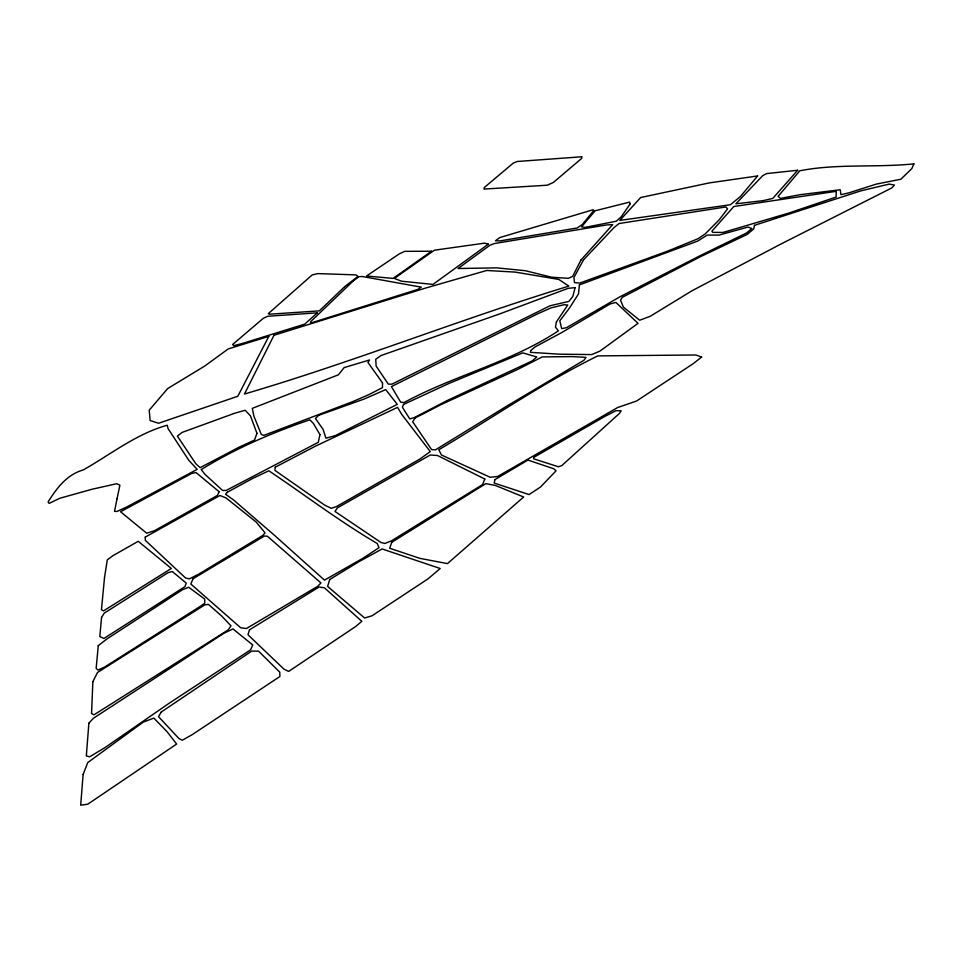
<?xml version="1.0" encoding="UTF-8"?>
<svg xmlns="http://www.w3.org/2000/svg" width="962" height="962" viewBox="0 0 962 962"><rect width="100%" height="100%" fill="white"/><g stroke="black" fill="none" stroke-linecap="round" stroke-linejoin="round"><path stroke-width="1.44" d="M145.262 537.109L145.25 540.283L185.522 577.97L189.37 578.883L199.146 573.881L262.879 535.377L265.031 532.828L256.229 522.101L226.01 497.907L219.997 495.514L145.262 537.109M382.515 382.912L382.491 387.626L368.939 394.6L352.2 401.839L263.841 435.377L261.315 434.475L253.848 416.029L252.309 408.345L338.408 374.819L344.131 367.604L369.564 359.968L367.965 362.47L382.515 382.912M836.218 191.318L836.134 197.054L788.503 213.167L723.099 232.431L712.77 232.371L711.892 231.181L733.814 206.517L836.218 191.318M92.857 681.697L91.546 713.551L94.06 714.802L228.114 629.966L231 625.853L221.705 616.065L208.417 604.364L204.87 604.833L97.511 672.486L92.857 681.697M581.721 156.794L581.649 158.417L553.403 182.431L547.282 185.209L484.018 189.081L484.307 187.506L513.251 163.119L517.171 161.496L581.721 156.794M101.563 617.436L99.807 636.531L103.932 638.479L184.945 586.64L186.255 583.092L172.246 571.512L167.989 572.703L104.233 613.143L101.563 617.436M88.865 723.208L86.327 755.964L89.694 756.769L104.918 747.642L169.216 703.21L250.601 649.843L252.753 644.973L233.008 628.932L224.098 633.128L93.41 718.265L88.865 723.208M83.117 774.53L80.688 805.206L87.782 804.184L176.635 744.047L166.943 731.541L153.86 718.109L143.326 722.065L87.758 762.553L83.117 774.53M98.28 645.634L96.152 668.337L98.064 670.081L105.099 666.762L200.673 606.096L204.81 603.114L204.678 599.073L188.672 587.229L182.263 589.874L106.842 639.008L98.28 645.634M104.545 577.308L101.443 609.788L103.535 610.87L171.344 568.458L138.227 541.317L112.855 555.711L107.311 559.86L104.545 577.308M275.276 467.171L274.891 470.346L324.723 505.158L331.205 508.297L336.243 506.697L419.853 459.066L430.267 451.611L401.599 414.213L397.571 407.359L315.789 445.995L275.276 467.171M533.802 457.347L533.549 458.79L558.429 466.774L561.712 465.668L619.468 413.419L621.199 410.798L615.945 410.69L604.545 416.606L533.802 457.347M556.385 321.993L555.459 327.08L558.369 330.868C511.002 362.265 454.004 375.445 404.1 402.513L400.697 402.2L391.402 386.592L537.638 313.804L551.142 307.84L564.021 304.714L567.748 305.014L556.385 321.993M117.051 498.689L114.526 511.315L116.991 511.471L127.044 506.806L197.174 469.336L188.853 460.389L168.122 428.679L167.22 425.228C136.327 433.826 110.774 454.341 83.249 469.961C66.823 474.567 56.77 488.179 48.1 501.899L49.146 503.391L59.897 498.232L92.039 489.249L116.727 483.706L119.901 485.209L117.051 498.689M530.759 350.577L530.411 352.345L559.259 354.172L591.714 354.581L599.951 351.094L638.022 323.364L615.908 302.429L610.136 303.968L562.301 332.251L534.944 346.981L530.759 350.577M494.901 479.629L494.191 483.044L529.028 494.564L540.464 487.073L556.024 470.851L553.944 468.831L527.958 460.077L494.901 479.629M754.485 225.336L753.727 228.896L747.101 234.463L700.24 256.794L622.186 297.366L620.538 300.192L623.376 307.094L639.682 320.226L650.252 316.294L692.075 290.716L781.264 243.855L891.738 187.951L894.468 185.053L889.309 184.067L860.798 190.873L754.485 225.336M319.961 434.644L318.266 442.328L226.106 490.488L222.547 490.416L205.146 474.519L201.214 469.588C235.185 448.569 272.102 432.672 309.86 419.805L313.42 423.508L319.961 434.644M579.401 284.896L578.511 293.867L569.829 307.551L559.812 320.851L561.676 328.631L566.39 327.741L620.346 296.573L700.973 255.243L746.488 233.02L751.851 228.523L747.967 227.056L718.999 235.113L707.154 235.077L697.739 241.077L579.401 284.896M575.108 287.638L572.835 296.404L568.867 301.395L549.927 305.796L391.859 384.187L388.323 384.127L376.13 366.065L375.745 359.223L381 355.555L499.939 313.828L568.193 288.311L575.108 287.638M329.713 579.509L327.621 586.447L364.61 618.001L372.041 615.776L427.898 578.944L440.235 568.518L382.13 548.965L359.283 561.483L329.713 579.509M249.483 629.845L247.98 634.764L283.97 669.131L288.648 671.428L355.627 626.539L361.832 621.332L324.41 587.806L319.071 587.036L249.483 629.845M391.702 542.376L389.694 548.256L419.925 558.369L447.462 563.6L523.665 496.993L495.202 485.389L485.798 483.658L391.702 542.376M256.938 433.273L254.533 440.067L238.889 447.27L200.204 467.64L195.935 463.9L177.381 436.099L182.046 432.443L234.608 413.263L245.19 410.269L250.445 415.873L256.938 433.273M403.511 404.437L402.393 407.215L409.764 418.915L414.297 417.592L447.258 400.493L532.166 360.942L536.772 356.962L522.787 352.886L449.242 383.321L403.511 404.437M484.812 479.04L482.563 484.583L391.318 540.921L384.956 543.446L381 542.508L334.992 511.459L337.397 507.888L430.315 454.99L437.518 455.519L484.812 479.04M192.989 578.787L190.825 584.042L240.668 627.753L246.392 628.547L317.809 586.243L320.923 582.936L267.412 536.267L264.49 535.99L192.989 578.787M913.9 163.865L911.868 168.554L900.865 179.233L876.358 184.091L849.206 192.749L840.92 194.685L840.259 189.742L800.312 194.661L780.459 198.4L778.078 196.416L799.843 170.779C837.108 163.456 876.093 167.761 913.9 163.865M219.132 491.714L217.412 495.442L154.293 530.808L146.669 533.201L120.539 511.748L191.787 473.412L196.02 472.57L219.132 491.714M580.928 260.077L572.655 276.347L568.386 278.331L551.575 277.212L525.444 270.719L496.921 267.869L458.02 268.518L489.947 245.238L494.276 243.578L606.998 224.892L612.698 224.639L580.928 260.077M274.014 335.245L244.48 394.011C353.884 361.904 459.8 319.348 568.819 286.123L558.838 279.437L515.151 272.09L486.712 270.478L424.903 288.275L274.014 335.245M268.795 336.387L237.806 396.272L158.562 423.256L150.156 420.538L149.194 410.221L167.641 388.576L204.521 366.185L228.198 348.941L268.795 336.387M583.513 259.884L573.917 277.537L574.482 282.612L579.761 283.081L667.472 251.202L697.979 238.744L705.194 233.91L719.299 219.685L727.537 208.898L725.937 206.962L619.083 223.521L614.105 227.489L583.513 259.884M161.243 712.036L158.526 716.678L178.848 738.443L182.299 740.223L192.135 734.703L279.894 676.514L279.774 672.161L258.537 651.13L251.755 651.082L161.243 712.036M414.995 418.061L412.722 421.813L431.589 449.591L435.461 449.843L506.685 406.156L583.946 360.269L586.002 357.371L572.45 356.601L542.231 356.914L517.544 369.504L441.041 404.605L414.995 418.061M630.254 203.752L621.212 216.835L616.257 221.224L584.992 227.405L581.541 226.828L595.141 210.786L629.521 202.116L630.254 203.752M593.843 210.413L582.323 224.483L577.2 227.982L499.951 240.921L495.478 240.765L499.711 237.59L592.82 209.824L593.843 210.413M757.635 175.95L740.343 196.585L730.435 204.726L619.841 220.406L640.644 197.523L709.463 182.876L757.635 175.95M797.69 170.262L772.763 198.437L763.167 200.637L735.906 203.788L762.686 175.709L766.413 173.617L797.69 170.262M227.381 492.231L225.553 494.24L233.598 499.975L273.966 534.872L324.471 580.122L362.83 558.333L379.004 547.703L377.2 543.494C339.646 521.416 304.894 494.985 268.855 470.791L252.814 478.342L227.381 492.231M317.376 312.83L304.665 324.17L241.666 343.674L233.694 345.659L232.636 344.48L263.311 318.302L267.785 316.257L317.376 312.83M318.602 415.368L315.428 418.446L323.076 429.365L325.938 438.215L335.401 435.558L397.282 404.365L385.678 389.61L364.201 399.014L318.602 415.368M353.162 281.024L310.618 321.717L310.642 323.1L417.965 289.346L421.26 287.157L362.253 276.491L359.042 276.671L353.162 281.024M344.733 286.628L319.36 310.87L269.324 314.213L268.35 313.588L312.157 274.952L317.773 273.605L355.964 274.879L358.008 276.347L344.733 286.628M488.359 244.156L432.984 284.415L401.551 281.205L394.36 278.427L434.427 250.192L484.559 243.158L488.359 244.156M701.611 357.094L693.289 363.612L636.591 401.022L617.7 407.503L497.631 476.491L490.151 477.26L441.438 454.99L438.804 449.747C491.702 418.41 542.616 382.96 597.811 355.892L695.923 354.99L701.611 357.094M431.517 251.226L393.097 278.415L366.534 275.986L399.29 253.884L404.689 251.347L431.517 251.226"/></g></svg>
